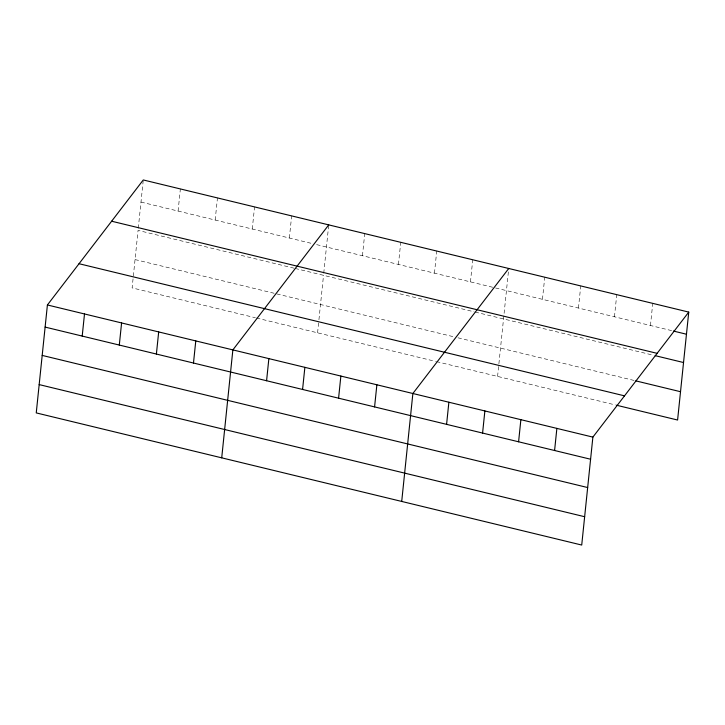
<?xml version="1.0" encoding="UTF-8"?>
<svg xmlns="http://www.w3.org/2000/svg" width="725" height="725" viewBox="0 0 725 725"><rect width="100%" height="100%" fill="white"/><g stroke="black" fill="none" stroke-linecap="round" stroke-linejoin="round"><path stroke-width="0.54" stroke-dasharray="3.62 2.72" d="M138.285 228.221L143.16 181.06M178.078 211.066L180.371 188.944M215.171 220.047L217.464 197.925M252.264 229.037L254.557 206.915M289.357 238.017L291.649 215.896M317.586 332.82L318.819 320.84M318.937 319.743L323.522 275.319M323.749 273.144L328.733 224.886M362.455 255.726L364.738 233.604M398.451 264.444L400.744 242.322M434.456 273.171L436.74 251.04M470.452 281.889L472.745 259.767M497.586 376.42L508.742 268.486M542.463 299.325L544.747 277.204M578.459 308.053L580.743 285.931M614.465 316.771L616.748 294.649M650.461 325.489L652.745 303.367M140.994 202.076L312.267 243.573M316.635 244.624L494.459 287.698M495.547 287.97L672.283 330.781M294.069 268.187L138.067 230.396L132.122 287.888L255.399 317.758M295.157 268.449L474.077 311.795M475.165 312.058L652.989 355.132M135.049 259.577L453.605 336.744M457.973 337.796L634.701 380.607M256.487 318.021L435.408 361.358M436.495 361.621L615.416 404.967"/><path stroke-width="1.09" d="M47.406 304.971L36.25 412.906L581.722 545.046L592.878 437.112L688.75 312.094L143.278 179.954L47.406 304.971L592.878 437.112M82.206 336.083L84.499 313.961M119.299 345.064L121.592 322.942M156.392 354.054L158.684 331.932M193.484 363.035L195.777 340.913M221.714 457.837L232.861 349.903L328.733 224.886M266.583 380.743L268.866 358.621M302.579 389.461L304.872 367.339M338.584 398.188L340.868 376.058M374.58 406.906L376.873 384.785M401.713 501.437L412.869 393.503L508.742 268.486M446.591 424.343L448.875 402.221M482.587 433.07L484.871 410.948M518.592 441.788L520.876 419.666M554.589 450.506L556.873 428.384M688.75 312.094L677.594 420.029L616.504 405.23M673.371 331.044L686.466 334.216M111.641 221.216L657.113 353.347M655.173 355.658L683.539 362.527M635.798 380.87L680.521 391.708M79.043 263.719L624.515 395.85M45.122 327.093L590.594 459.233M42.195 355.413L587.667 487.544M39.177 384.594L584.649 516.726"/></g></svg>
